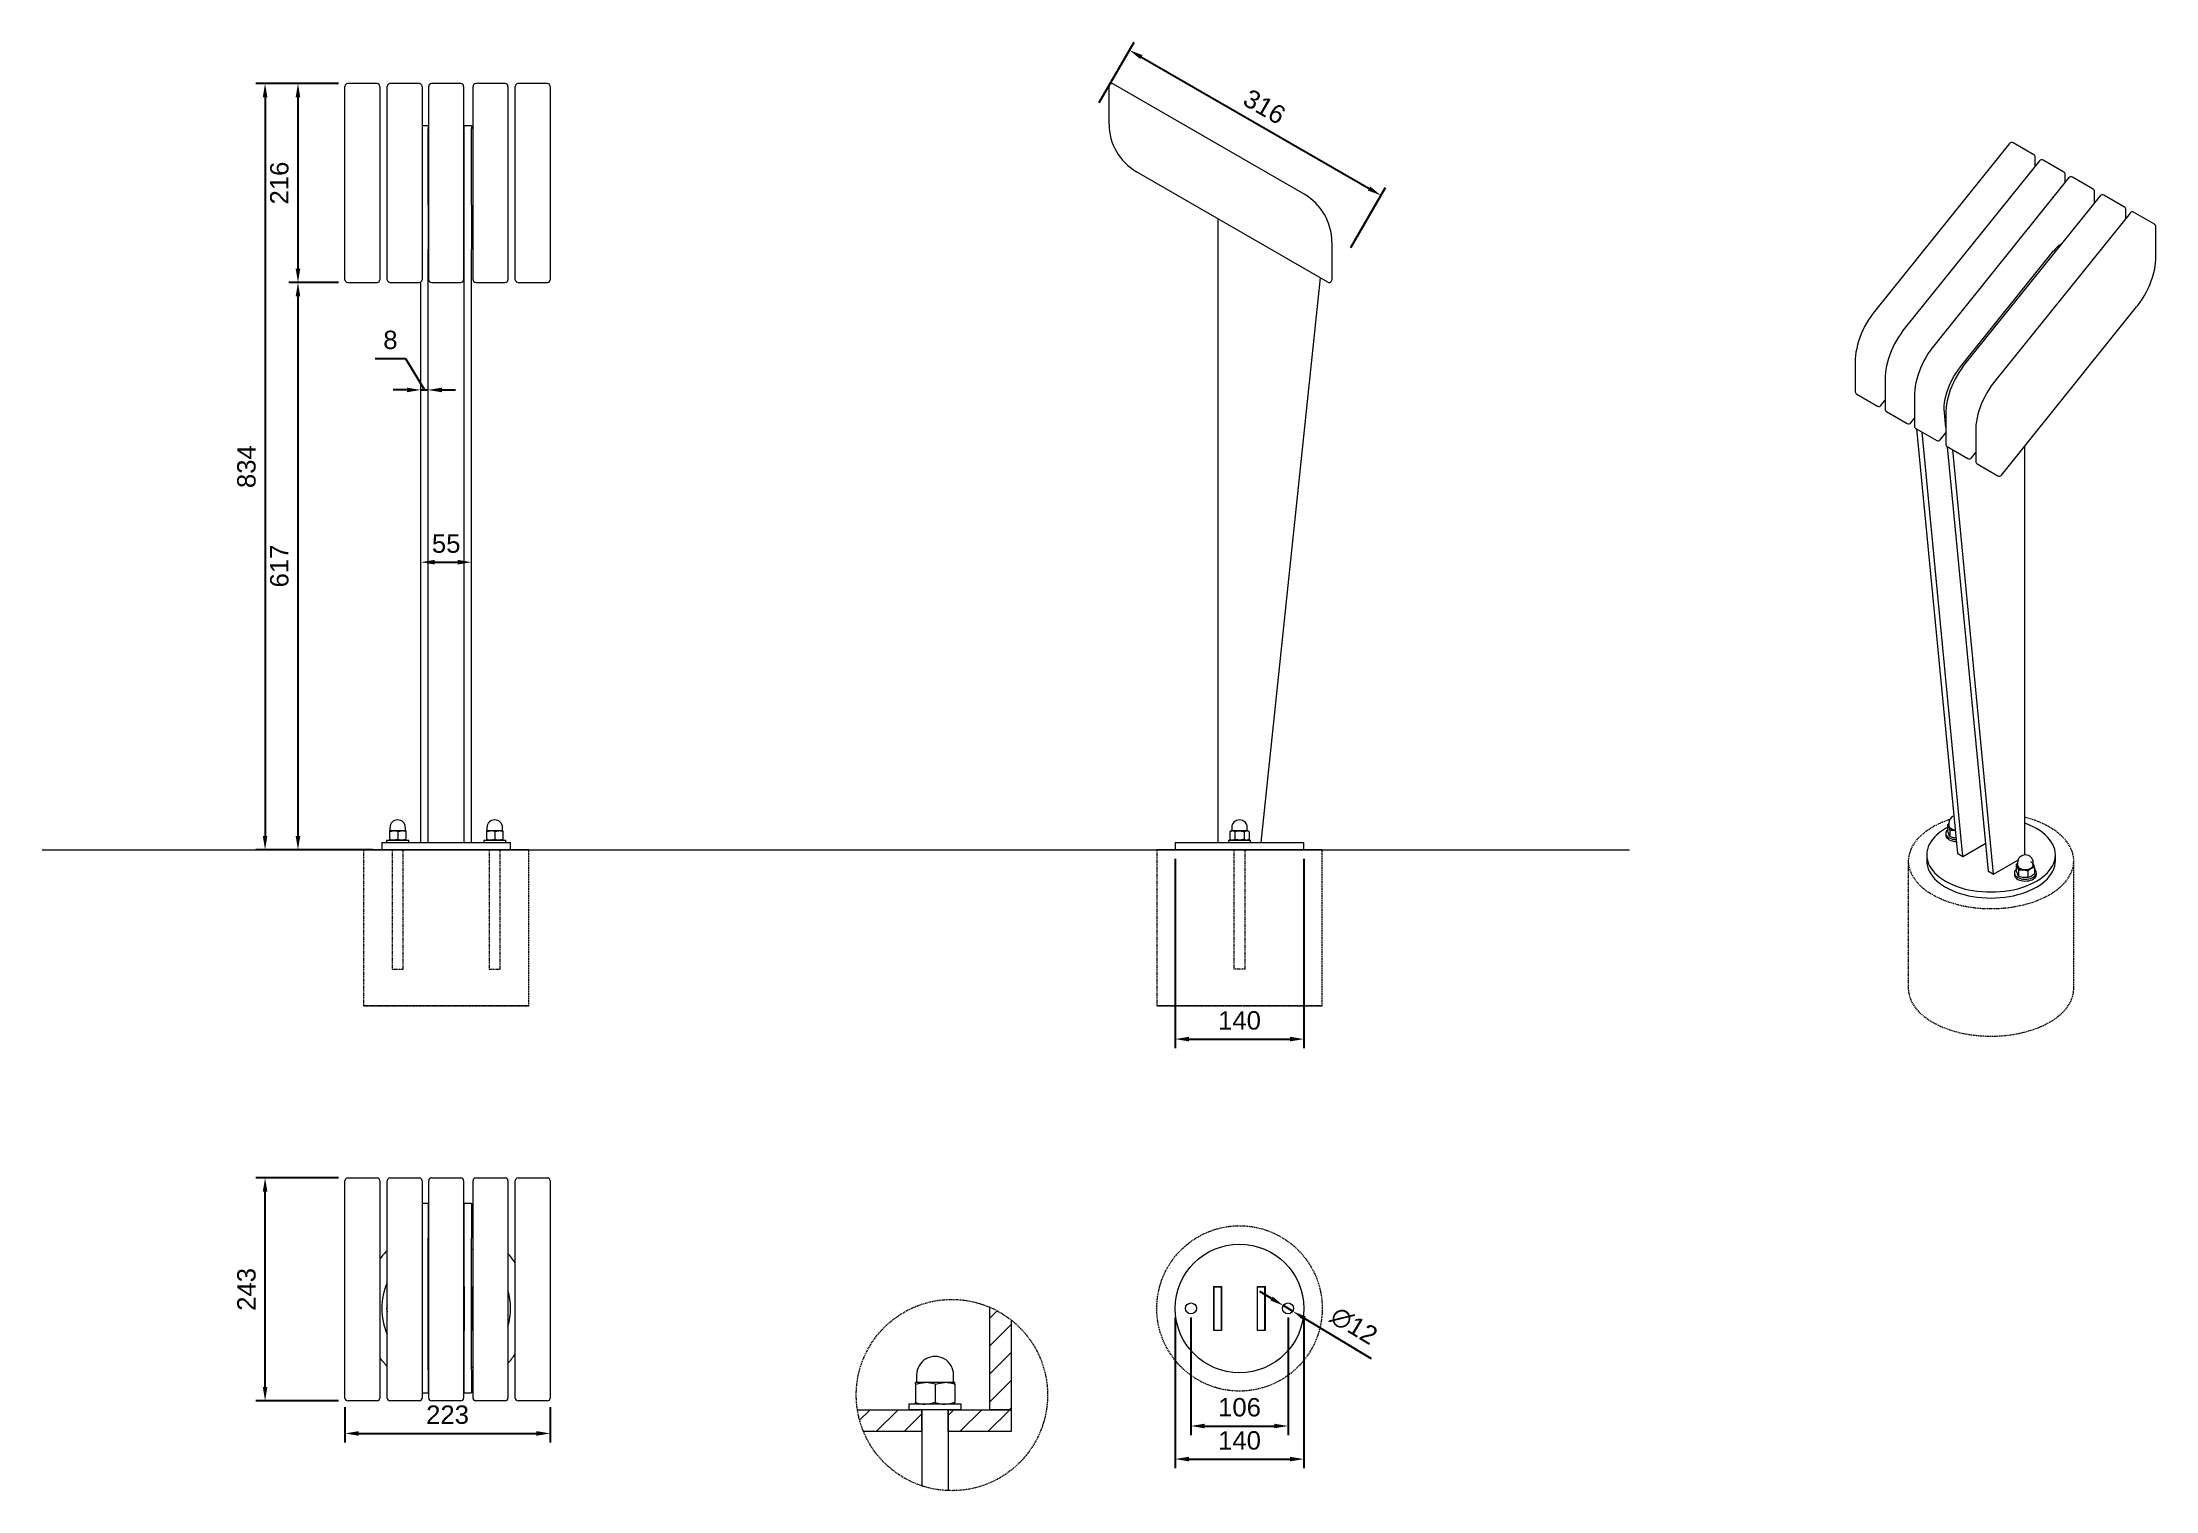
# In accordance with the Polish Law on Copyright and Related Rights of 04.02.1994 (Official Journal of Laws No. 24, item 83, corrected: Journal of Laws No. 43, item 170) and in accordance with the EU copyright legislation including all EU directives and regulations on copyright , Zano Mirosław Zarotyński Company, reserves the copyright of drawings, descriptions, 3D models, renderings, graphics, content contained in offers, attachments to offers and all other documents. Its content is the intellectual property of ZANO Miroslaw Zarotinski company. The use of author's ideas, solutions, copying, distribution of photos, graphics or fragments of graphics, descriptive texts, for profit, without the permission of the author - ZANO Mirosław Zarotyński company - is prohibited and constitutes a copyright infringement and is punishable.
# Model space of a CAD drawing. Header units: millimetres. Extents: x -183 to 2117, y 179 to 1755.
import ezdxf

# ---------------------------------------------------------------- set-up
doc = ezdxf.new("R2010")
doc.units = ezdxf.units.MM
doc.linetypes.add('HIDDEN', pattern=[1.905, 1.27, -0.635])
for name, color, linetype, lineweight in [('ZANO_R', 7, 'Continuous', 0), ('ZANO_R_przerywana', 7, 'HIDDEN', 0), ('ZANO_W', 1, 'Continuous', 0)]:
    doc.layers.add(name, color=color, linetype=linetype, lineweight=lineweight)
doc.styles.add('Arial', font='arial.ttf')
doc.styles.get("Standard").update_dxf_attribs({"font": 'ARIALUNI.TTF'})
doc.dimstyles.new('pl i ang', dxfattribs={"dimtxt": 50, "dimasz": 50, "dimexe": 1.25, "dimexo": 0.625, "dimgap": 10, "dimtad": 1, "dimtoh": 1, "dimtxsty": 'Standard', "dimcen": 2.5, "dimclrd": 1, "dimclre": 1, "dimclrt": 1, "dimadec": 0, "dimazin": 0, "dimtfac": 1, "dimtmove": 0, "dimatfit": 3, "dimfxl": 1, "dimarcsym": 1})

# ---------------------------------------------------------------- blocks, each defined once
blk = doc.blocks.new('*D407')
at = {"layer": 'ZANO_W', "color": 1, "lineweight": -2}
for p, q in [((139, 1710.5), (85.3, 1710.5)), ((95.3, 1695.5), (95.3, 1509)), ((139.4, 1494), (85.3, 1494))]:
    blk.add_line(p, q, dxfattribs=at)
at = {"layer": 'ZANO_W', "color": 1}
for points in [[(97.8, 1695.5), (92.8, 1695.5), (95.3, 1710.5)], [(92.8, 1509), (97.8, 1509), (95.3, 1494)]]:
    blk.add_solid(points, dxfattribs=at)
at = {"layer": 'ZANO_W', "color": 1, "insert": (75.1, 1602.2), "char_height": 20, "attachment_point": 5, "rotation": 90, "style": 'Arial'}
blk.add_mtext('216', dxfattribs=at)
blk = doc.blocks.new('*D408')
at = {"layer": 'ZANO_W', "color": 1, "lineweight": -2}
for p, q in [((139.4, 1494), (85.3, 1494)), ((95.3, 1479), (95.3, 891.5)), ((176.6, 876.5), (85.3, 876.5))]:
    blk.add_line(p, q, dxfattribs=at)
at = {"layer": 'ZANO_W', "color": 1}
for points in [[(97.8, 1479), (92.8, 1479), (95.3, 1494)], [(92.8, 891.5), (97.8, 891.5), (95.3, 876.5)]]:
    blk.add_solid(points, dxfattribs=at)
at = {"layer": 'ZANO_W', "color": 1, "insert": (75.1, 1185.3), "char_height": 20, "attachment_point": 5, "rotation": 90, "style": 'Arial'}
blk.add_mtext('617', dxfattribs=at)
blk = doc.blocks.new('*D409')
at = {"layer": 'ZANO_W', "color": 1, "lineweight": -2}
for p, q in [((139.4, 1710.5), (49.5, 1710.5)), ((59.5, 1695.5), (59.5, 891.5)), ((176.6, 876.5), (49.5, 876.5))]:
    blk.add_line(p, q, dxfattribs=at)
at = {"layer": 'ZANO_W', "color": 1}
for points in [[(62, 1695.5), (57, 1695.5), (59.5, 1710.5)], [(57, 891.5), (62, 891.5), (59.5, 876.5)]]:
    blk.add_solid(points, dxfattribs=at)
at = {"layer": 'ZANO_W', "color": 1, "insert": (39.3, 1293.5), "char_height": 20, "attachment_point": 5, "rotation": 90, "style": 'Arial'}
blk.add_mtext('834', dxfattribs=at)
blk = doc.blocks.new('*D410')
at = {"layer": 'ZANO_W', "color": 1, "lineweight": -2}
for p, q in [((967.4, 1689.9), (1005.2, 1755.5)), ((1013.2, 1739.3), (1261, 1596.3)), ((1241.2, 1531.9), (1279, 1597.4))]:
    blk.add_line(p, q, dxfattribs=at)
at = {"layer": 'ZANO_W', "color": 1}
for points in [[(1014.5, 1741.5), (1012, 1737.2), (1000.2, 1746.8)], [(1259.8, 1594.1), (1262.3, 1598.4), (1274, 1588.8)]]:
    blk.add_solid(points, dxfattribs=at)
at = {"layer": 'ZANO_W', "color": 1, "insert": (1147.2, 1685.3), "char_height": 20, "attachment_point": 5, "rotation": 330, "style": 'Arial'}
blk.add_mtext('316', dxfattribs=at)
blk = doc.blocks.new('*D411')
at = {"layer": 'ZANO_W', "color": 1, "lineweight": -2}
for p, q in [((139.4, 519.2), (49.5, 519.2)), ((59.5, 291.6), (59.5, 504.2)), ((139.4, 276.6), (49.5, 276.6))]:
    blk.add_line(p, q, dxfattribs=at)
at = {"layer": 'ZANO_W', "color": 1}
for points in [[(62, 504.2), (57, 504.2), (59.5, 519.2)], [(57, 291.6), (62, 291.6), (59.5, 276.6)]]:
    blk.add_solid(points, dxfattribs=at)
at = {"layer": 'ZANO_W', "color": 1, "insert": (39.3, 397.9), "char_height": 20, "attachment_point": 5, "rotation": 90, "style": 'Arial'}
blk.add_mtext('243', dxfattribs=at)
blk = doc.blocks.new('*D412')
at = {"layer": 'ZANO_W', "color": 1, "lineweight": -2}
for p, q in [((146.4, 269.6), (146.4, 231.1)), ((369.8, 269.6), (369.8, 231.1)), ((161.4, 241.1), (354.8, 241.1))]:
    blk.add_line(p, q, dxfattribs=at)
at = {"layer": 'ZANO_W', "color": 1}
for points in [[(161.4, 243.6), (161.4, 238.6), (146.4, 241.1)], [(354.8, 238.6), (354.8, 243.6), (369.8, 241.1)]]:
    blk.add_solid(points, dxfattribs=at)
at = {"layer": 'ZANO_W', "color": 1, "insert": (258.1, 261.4), "char_height": 20, "attachment_point": 5, "style": 'Arial'}
blk.add_mtext('223', dxfattribs=at)
blk = doc.blocks.new('*D413')
at = {"layer": 'ZANO_W', "color": 1, "lineweight": -2}
for p, q in [((1154.8, 388), (1142, 395.7)), ((1167.7, 380.3), (1178, 374.1)), ((1263.8, 322.4), (1190.8, 366.3))]:
    blk.add_line(p, q, dxfattribs=at)
at = {"layer": 'ZANO_W', "color": 1}
for points in [[(1153.6, 385.9), (1156.1, 390.1), (1167.7, 380.3)], [(1192.1, 368.5), (1189.5, 364.2), (1178, 374.1)]]:
    blk.add_solid(points, dxfattribs=at)
at = {"layer": 'ZANO_W', "color": 1, "insert": (1244.5, 358.3), "char_height": 20, "attachment_point": 5, "rotation": 328.9352, "style": 'Arial'}
blk.add_mtext('∅12', dxfattribs=at)
blk = doc.blocks.new('*D414')
at = {"layer": 'ZANO_W', "color": 1, "lineweight": -2}
for p, q in [((1067.2, 367.2), (1067.2, 239.2)), ((1172.8, 367.2), (1172.8, 239.2)), ((1082.2, 249.2), (1157.8, 249.2))]:
    blk.add_line(p, q, dxfattribs=at)
at = {"layer": 'ZANO_W', "color": 1}
for points in [[(1082.2, 251.7), (1082.2, 246.7), (1067.2, 249.2)], [(1157.8, 246.7), (1157.8, 251.7), (1172.8, 249.2)]]:
    blk.add_solid(points, dxfattribs=at)
at = {"layer": 'ZANO_W', "color": 1, "insert": (1120, 269.5), "char_height": 20, "attachment_point": 5, "style": 'Arial'}
blk.add_mtext('106', dxfattribs=at)
blk = doc.blocks.new('*D415')
at = {"layer": 'ZANO_W', "color": 1, "lineweight": -2}
for p, q in [((1050, 866.5), (1050, 660.4)), ((1190, 866.5), (1190, 660.4)), ((1065, 670.4), (1175, 670.4))]:
    blk.add_line(p, q, dxfattribs=at)
at = {"layer": 'ZANO_W', "color": 1}
for points in [[(1065, 672.9), (1065, 667.9), (1050, 670.4)], [(1175, 667.9), (1175, 672.9), (1190, 670.4)]]:
    blk.add_solid(points, dxfattribs=at)
at = {"layer": 'ZANO_W', "color": 1, "insert": (1120, 690.6), "char_height": 20, "attachment_point": 5, "style": 'Arial'}
blk.add_mtext('140', dxfattribs=at)
blk = doc.blocks.new('*D416')
at = {"layer": 'ZANO_W', "color": 1, "lineweight": -2}
for p, q in [((1050, 367.2), (1050, 203.2)), ((1190, 367.2), (1190, 203.2)), ((1065, 213.2), (1175, 213.2))]:
    blk.add_line(p, q, dxfattribs=at)
at = {"layer": 'ZANO_W', "color": 1}
for points in [[(1065, 215.7), (1065, 210.7), (1050, 213.2)], [(1175, 210.7), (1175, 215.7), (1190, 213.2)]]:
    blk.add_solid(points, dxfattribs=at)
at = {"layer": 'ZANO_W', "color": 1, "insert": (1120, 233.4), "char_height": 20, "attachment_point": 5, "style": 'Arial'}
blk.add_mtext('140', dxfattribs=at)
blk = doc.blocks.new('*D420')
at = {"layer": 'ZANO_W', "color": 1, "lineweight": -2}
for p, q in [((228.9, 1199.5), (228.9, 1199.5)), ((284.2, 1199.5), (284.2, 1199.5)), ((243.9, 1189.5), (269.2, 1189.5))]:
    blk.add_line(p, q, dxfattribs=at)
at = {"layer": 'ZANO_W', "color": 1}
for points in [[(243.9, 1192), (243.9, 1187), (228.9, 1189.5)], [(269.2, 1187), (269.2, 1192), (284.2, 1189.5)]]:
    blk.add_solid(points, dxfattribs=at)
at = {"layer": 'ZANO_W', "color": 1, "insert": (256.6, 1209.6), "char_height": 20, "attachment_point": 5, "style": 'Arial'}
blk.add_mtext('55', dxfattribs=at)
blk = doc.blocks.new('*D421')
at = {"layer": 'ZANO_W', "color": 1, "lineweight": -2}
for p, q in [((179.4, 1411.2), (212.5, 1411.2)), ((212.5, 1411.2), (232.9, 1377)), ((228.9, 1387), (228.9, 1387)), ((236.9, 1387), (236.9, 1387)), ((213.9, 1377), (198.9, 1377)), ((228.9, 1377), (236.9, 1377)), ((251.9, 1377), (266.9, 1377))]:
    blk.add_line(p, q, dxfattribs=at)
at = {"layer": 'ZANO_W', "color": 1}
for points in [[(213.9, 1374.5), (213.9, 1379.5), (228.9, 1377)], [(251.9, 1379.5), (251.9, 1374.5), (236.9, 1377)]]:
    blk.add_solid(points, dxfattribs=at)
at = {"layer": 'ZANO_W', "color": 1, "insert": (195.9, 1431.4), "char_height": 20, "attachment_point": 5, "style": 'Arial'}
blk.add_mtext('8', dxfattribs=at)

msp = doc.modelspace()

# ---------------------------------------------------------------- linework, layer by layer
at = {"layer": 'ZANO_R'}
for p, q in [((146.4, 1587.4), (146.4, 1707.5)), ((181.4, 1710.5), (149.4, 1710.5)), ((184.4, 1707.5), (184.4, 1587.4)), ((192.4, 1587.4), (192.4, 1707.5)), ((227.4, 1710.5), (195.4, 1710.5)), ((230.4, 1707.5), (230.4, 1587.4)), ((237.6, 1587.4), (237.6, 1707.5)), ((272.6, 1710.5), (240.6, 1710.5)), ((275.6, 1707.5), (275.6, 1587.4)), ((285.8, 1587.4), (285.8, 1707.5)), ((320.8, 1710.5), (288.8, 1710.5)), ((323.8, 1707.5), (323.8, 1587.4)), ((331.8, 1587.4), (331.8, 1707.5)), ((366.8, 1710.5), (334.8, 1710.5)), ((369.8, 1707.5), (369.8, 1587.4)), ((978, 1666.5), (978, 1707.5)), ((982.5, 1710.1), (1190.6, 1590)), ((236.9, 1664.4), (230.4, 1664.4)), ((236.9, 1664.4), (236.9, 1661.1)), ((236.9, 1578.3), (236.9, 1661.1)), ((284.2, 1664.4), (276.2, 1664.4)), ((276.2, 1661.1), (276.2, 1664.4)), ((276.2, 1578.3), (276.2, 1661.1)), ((284.2, 1664.4), (284.2, 1661.1)), ((284.2, 1578.3), (284.2, 1661.1)), ((1958.1, 1645.3), (1811, 1462.3)), ((1984.6, 1633), (1961.9, 1646)), ((1216.1, 1494.4), (1008, 1614.5)), ((1990.6, 1626.5), (1843.5, 1443.5)), ((1986.1, 1620.8), (1986.1, 1630.4)), ((2017.1, 1614.2), (1994.5, 1627.2)), ((2018.6, 1603.2), (2018.6, 1611.6)), ((146.4, 1538), (146.4, 1587.4)), ((184.4, 1587.4), (184.4, 1538)), ((192.4, 1538), (192.4, 1587.4)), ((230.4, 1587.4), (230.4, 1538)), ((237.6, 1538), (237.6, 1587.4)), ((275.6, 1587.4), (275.6, 1538)), ((285.8, 1538), (285.8, 1587.4)), ((323.8, 1587.4), (323.8, 1538)), ((331.8, 1538), (331.8, 1587.4)), ((369.8, 1587.4), (369.8, 1538)), ((2022.6, 1608.1), (1875.5, 1425.1)), ((2056.6, 1588.4), (1909.5, 1405.4)), ((2049.1, 1595.7), (2026.4, 1608.8)), ((2050.6, 1580.8), (2050.6, 1593.1)), ((2083.1, 1576.1), (2060.5, 1589.1)), ((236.9, 1578.3), (236.9, 1529.8)), ((276.2, 1529.8), (276.2, 1578.3)), ((284.2, 1578.3), (284.2, 1529.8)), ((2089.2, 1569.6), (1942.1, 1386.6)), ((2084.6, 1564), (2084.6, 1573.5)), ((2115.7, 1557.3), (2093, 1570.4)), ((1096.3, 1563.5), (1096.3, 884.5)), ((2117.2, 1521.2), (2117.2, 1554.7)), ((146.4, 1497), (146.4, 1538)), ((184.4, 1538), (184.4, 1497)), ((192.4, 1497), (192.4, 1538)), ((230.4, 1538), (230.4, 1497)), ((236.9, 884.5), (236.9, 1529.8)), ((237.6, 1497), (237.6, 1538)), ((275.6, 1538), (275.6, 1497)), ((276.2, 884.5), (276.2, 1529.8)), ((284.2, 884.5), (284.2, 1529.8)), ((285.8, 1497), (285.8, 1538)), ((323.8, 1538), (323.8, 1497)), ((331.8, 1497), (331.8, 1538)), ((369.8, 1538), (369.8, 1497)), ((1220.6, 1538), (1220.6, 1497)), ((1904.6, 1402.1), (2006, 1528.3)), ((1143.7, 884.5), (1208.3, 1498.9)), ((149.4, 1494), (181.4, 1494)), ((195.4, 1494), (227.4, 1494)), ((228.9, 884.5), (228.9, 1494.4)), ((240.6, 1494), (272.6, 1494)), ((288.8, 1494), (320.8, 1494)), ((334.8, 1494), (366.8, 1494)), ((1949.2, 1284.3), (2096.3, 1467.4)), ((1790.2, 1408.4), (1790.2, 1375)), ((1822.7, 1389.7), (1822.7, 1356.2)), ((1791.7, 1372.4), (1814.3, 1359.3)), ((1818.1, 1360), (1822.7, 1365.7)), ((1854.6, 1371.2), (1854.6, 1337.7)), ((1824.2, 1353.6), (1846.8, 1340.5)), ((1850.7, 1341.2), (1854.6, 1346.2)), ((1856.1, 1335.1), (1878.8, 1322.1)), ((1901.6, 872.5), (1857.3, 1334.5)), ((1888.7, 1336.1), (1887.1, 1352.4)), ((1888.7, 1351.6), (1888.7, 1318.1)), ((1907.3, 869.3), (1862.9, 1331.2)), ((1882.6, 1322.8), (1888.7, 1330.4)), ((1890.2, 1315.5), (1912.8, 1302.4)), ((1935.1, 853.2), (1890.7, 1315.2)), ((1940.7, 849.9), (1896.4, 1311.9)), ((1921.2, 1332.8), (1921.2, 1299.3)), ((1974.2, 1315.5), (1974.2, 870.9)), ((1916.7, 1303.1), (1921.2, 1308.8)), ((1922.7, 1296.7), (1945.4, 1283.6)), ((195.3, 900.5), (195.3, 897.3)), ((212.3, 897.3), (212.3, 900.5)), ((300.9, 900.5), (300.9, 897.3)), ((317.9, 897.3), (317.9, 900.5)), ((1111.5, 900.5), (1111.5, 897.3)), ((1128.5, 897.3), (1128.5, 900.5)), ((1890.5, 903.6), (1890.5, 896.7)), ((1892.1, 905.5), (1892.1, 902.9)), ((1893.2, 897.8), (1893.2, 890.9)), ((1899.2, 897.5), (1898.3, 897.7)), ((-183, 876.5), (716.4, 876.5)), ((166.6, 876.5), (346.6, 876.5)), ((346.6, 876.5), (166.6, 876.5)), ((186.6, 884.5), (186.6, 876.5)), ((186.6, 884.5), (326.6, 884.5)), ((191.8, 887), (191.8, 884.5)), ((191.8, 887), (208.4, 887)), ((194.8, 897), (194.8, 896.2)), ((199.3, 897), (194.8, 897)), ((194.8, 896.2), (194.8, 887.8)), ((194.8, 887.8), (194.8, 887)), ((209.8, 876.5), (197.8, 876.5)), ((208.3, 897), (199.3, 897)), ((203.8, 896.2), (203.8, 887.8)), ((212.8, 897), (208.3, 897)), ((208.4, 887), (215.8, 887)), ((212.8, 897), (212.8, 896.2)), ((212.8, 896.2), (212.8, 887.8)), ((212.8, 887.8), (212.8, 887)), ((215.8, 884.5), (215.8, 887)), ((297.4, 887), (297.4, 884.5)), ((297.4, 887), (314, 887)), ((300.4, 897), (300.4, 896.2)), ((304.9, 897), (300.4, 897)), ((300.4, 896.2), (300.4, 887.8)), ((300.4, 887.8), (300.4, 887)), ((315.4, 876.5), (303.5, 876.5)), ((313.9, 897), (304.9, 897)), ((309.4, 896.2), (309.4, 887.8)), ((318.4, 897), (313.9, 897)), ((314, 887), (321.4, 887)), ((318.4, 897), (318.4, 896.2)), ((318.4, 896.2), (318.4, 887.8)), ((318.4, 887.8), (318.4, 887)), ((321.4, 884.5), (321.4, 887)), ((326.6, 876.5), (326.6, 884.5)), ((651.8, 876.5), (1544.5, 876.5)), ((1030, 876.5), (1210.1, 876.5)), ((1120, 876.5), (1030, 876.5)), ((1050, 884.5), (1050, 876.5)), ((1050, 884.5), (1120, 884.5)), ((1108, 887), (1108, 884.5)), ((1108, 887), (1132, 887)), ((1111, 897), (1109.6, 896.2)), ((1109.6, 896.2), (1109.6, 887.8)), ((1109.6, 887.8), (1111, 887)), ((1112.2, 897), (1111, 897)), ((1120, 897), (1112.2, 897)), ((1126, 876.5), (1114, 876.5)), ((1126, 876.5), (1114, 876.5)), ((1114.8, 896.2), (1114.8, 887.8)), ((1127.8, 897), (1120, 897)), ((1120, 884.5), (1190, 884.5)), ((1210.1, 876.5), (1120, 876.5)), ((1125.2, 896.2), (1125.2, 887.8)), ((1129, 897), (1127.8, 897)), ((1130.4, 896.2), (1129, 897)), ((1129, 887), (1130.4, 887.8)), ((1130.4, 896.2), (1130.4, 887.8)), ((1132, 884.5), (1132, 887)), ((1190, 876.5), (1190, 884.5)), ((1888.6, 894.5), (1888.6, 892.5)), ((1900, 889.3), (1898.3, 889.5)), ((1907.2, 869.1), (1932.2, 883.5)), ((1867.9, 870.9), (1867.9, 864.4)), ((1901.6, 872.6), (1901.3, 872.5)), ((1901.3, 872.5), (1907.2, 869.1)), ((1901.6, 872.5), (1907.3, 869.3)), ((1901.6, 872.3), (1901.6, 872.5)), ((1907.3, 869.1), (1907.3, 869.3)), ((1935.1, 853.3), (1934.7, 853.1)), ((1934.7, 853.1), (1940.6, 849.8)), ((1935.1, 853.2), (1940.7, 849.9)), ((1935.1, 852.9), (1935.1, 853.2)), ((1940.6, 849.8), (1967.2, 865.1)), ((1963.3, 851.4), (1963.3, 849.3)), ((1965.2, 860.4), (1965.2, 853.6)), ((1966.8, 862.4), (1966.8, 859.8)), ((1967.9, 854.7), (1967.9, 847.8)), ((1978, 853.1), (1978, 846.2)), ((1983.8, 859.8), (1983.8, 862.4)), ((1983.8, 861.3), (1984, 860.9)), ((1985.3, 857.3), (1985.3, 850.5)), ((1987.3, 849.3), (1987.3, 851.4)), ((2008, 864.4), (2008, 870.9)), ((1940.7, 849.8), (1940.7, 849.9)), ((146.4, 308.1), (146.4, 516.2)), ((149.4, 519.2), (181.4, 519.2)), ((184.4, 516.2), (184.4, 308.1)), ((192.4, 308.1), (192.4, 516.2)), ((195.4, 519.2), (227.4, 519.2)), ((230.4, 516.2), (230.4, 308.1)), ((237.6, 308.1), (237.6, 516.2)), ((240.6, 519.2), (272.6, 519.2)), ((275.6, 516.2), (275.6, 308.1)), ((285.8, 308.1), (285.8, 516.2)), ((288.8, 519.2), (320.8, 519.2)), ((323.8, 516.2), (323.8, 308.1)), ((331.8, 308.1), (331.8, 516.2)), ((334.8, 519.2), (366.8, 519.2)), ((369.8, 516.2), (369.8, 308.1)), ((236.9, 491.3), (230.4, 491.3)), ((236.9, 491.3), (236.9, 488)), ((236.9, 488), (236.9, 453.8)), ((284.2, 491.3), (276.2, 491.3)), ((276.2, 488), (276.2, 491.3)), ((276.2, 453.8), (276.2, 488)), ((284.2, 491.3), (284.2, 488)), ((284.2, 488), (284.2, 453.8)), ((237.6, 465.2), (236.9, 465)), ((276.2, 465), (275.6, 465.2)), ((236.9, 310.4), (236.9, 453.8)), ((237.6, 444.6), (236.9, 444.4)), ((276.2, 444.4), (275.6, 444.6)), ((276.2, 310.4), (276.2, 453.8)), ((284.2, 310.4), (284.2, 453.8)), ((237.1, 401.2), (236.9, 401.2)), ((237.1, 353.1), (237.1, 401.2)), ((276.1, 401.2), (276.1, 353.1)), ((276.2, 401.2), (276.1, 401.2)), ((284.4, 401.2), (284.2, 401.2)), ((284.4, 353.1), (284.4, 401.2)), ((1092.2, 353.1), (1092.2, 401.2)), ((1092.2, 401.2), (1100.5, 401.2)), ((1092.4, 400.8), (1100.4, 400.8)), ((1092.4, 353.5), (1092.4, 400.8)), ((1100.4, 353.5), (1100.4, 400.8)), ((1100.5, 401.2), (1100.5, 353.1)), ((1139.5, 353.1), (1139.5, 401.2)), ((1139.5, 401.2), (1147.8, 401.2)), ((1139.7, 353.5), (1139.7, 400.8)), ((1139.7, 400.8), (1147.7, 400.8)), ((1147.7, 353.5), (1147.7, 400.8)), ((1147.8, 401.2), (1147.8, 353.1)), ((847.9, 378.6), (847.9, 266.9)), ((847.9, 366.4), (856.1, 374.6)), ((236.9, 353.1), (237.1, 353.1)), ((276.1, 353.1), (276.2, 353.1)), ((284.2, 353.1), (284.4, 353.1)), ((847.9, 336), (871.6, 359.7)), ((871.6, 364.5), (871.6, 266.9)), ((1100.5, 353.1), (1092.2, 353.1)), ((1092.4, 353.5), (1100.4, 353.5)), ((1147.8, 353.1), (1139.5, 353.1)), ((1139.7, 353.5), (1147.7, 353.5)), ((847.9, 305.6), (871.6, 329.3)), ((146.4, 279.6), (146.4, 308.1)), ((184.4, 308.1), (184.4, 279.6)), ((192.4, 279.6), (192.4, 308.1)), ((230.4, 308.1), (230.4, 279.6)), ((236.9, 310.4), (236.9, 285.4)), ((236.9, 309.9), (237.6, 309.8)), ((237.6, 279.6), (237.6, 308.1)), ((275.6, 309.8), (276.2, 309.9)), ((275.6, 308.1), (275.6, 279.6)), ((276.2, 285.4), (276.2, 310.4)), ((284.2, 310.4), (284.2, 285.4)), ((285.8, 279.6), (285.8, 308.1)), ((323.8, 308.1), (323.8, 279.6)), ((331.8, 279.6), (331.8, 308.1)), ((369.8, 308.1), (369.8, 279.6)), ((768.5, 304.8), (768.5, 297.1)), ((808.8, 297.1), (808.8, 304.8)), ((181.4, 276.6), (149.4, 276.6)), ((227.4, 276.6), (195.4, 276.6)), ((230.4, 285.4), (236.9, 285.4)), ((236.9, 289.3), (237.6, 289.2)), ((272.6, 276.6), (240.6, 276.6)), ((275.6, 289.2), (276.2, 289.3)), ((276.2, 285.4), (284.2, 285.4)), ((320.8, 276.6), (288.8, 276.6)), ((366.8, 276.6), (334.8, 276.6)), ((767.3, 294.6), (767.3, 296.5)), ((778, 296.5), (767.3, 296.5)), ((767.3, 294.6), (772.6, 296)), ((767.3, 294.6), (767.3, 274.7)), ((772.6, 296), (778, 296.5)), ((799.3, 296.5), (778, 296.5)), ((788.7, 294.6), (793.9, 296)), ((788.7, 294.6), (788.7, 274.7)), ((793.9, 296), (799.3, 296.5)), ((810, 296.5), (799.3, 296.5)), ((810, 294.6), (810, 296.5)), ((810, 294.6), (810, 274.7)), ((847.9, 275.2), (871.6, 298.9)), ((704.1, 266.9), (774.4, 266.9)), ((706.5, 255.4), (718, 266.9)), ((724.7, 243.2), (748.4, 266.9)), ((755.1, 243.2), (774.4, 262.6)), ((760.2, 272.8), (760.2, 266.9)), ((817.1, 272.8), (760.2, 272.8)), ((817.1, 266.9), (760.2, 266.9)), ((767.3, 272.8), (767.3, 274.7)), ((774.4, 243.2), (774.4, 266.9)), ((774.4, 266.9), (774.4, 183.9)), ((783.4, 273.3), (778, 272.8)), ((788.7, 274.7), (783.4, 273.3)), ((804.7, 273.3), (799.3, 272.8)), ((802.9, 243.2), (802.9, 266.9)), ((802.9, 266.9), (871.6, 266.9)), ((802.9, 266.9), (802.9, 178.8)), ((802.9, 260.6), (809.1, 266.9)), ((810, 274.7), (804.7, 273.3)), ((810, 272.8), (810, 274.7)), ((815.8, 243.2), (839.5, 266.9)), ((817.1, 266.9), (817.1, 272.8)), ((846.2, 243.2), (869.9, 266.9)), ((871.6, 266.9), (847.9, 266.9)), ((869.9, 266.9), (871.6, 268.5)), ((774.4, 243.2), (710.2, 243.2)), ((871.6, 243.2), (802.9, 243.2))]:
    msp.add_line(p, q, dxfattribs=at)
at = {"layer": 'ZANO_R', "flags": 128}
for points in [[(2096.3, 1467.4), (2097.7, 1469.1), (2100.3, 1472.6), (2102.7, 1476.2), (2104.9, 1479.9), (2107, 1483.8), (2109, 1487.6), (2110.7, 1491.6), (2112.2, 1495.6), (2113.6, 1499.5), (2114.7, 1503.5), (2115.7, 1507.5), (2116.4, 1511.4), (2116.9, 1515.2), (2117.1, 1519), (2117.2, 1521.2)], [(1811, 1462.3), (1809.6, 1460.5), (1807, 1457), (1804.6, 1453.4), (1802.4, 1449.7), (1800.3, 1445.9), (1798.4, 1442), (1796.6, 1438.1), (1795.1, 1434.1), (1793.7, 1430.1), (1792.6, 1426.1), (1791.7, 1422.2), (1790.9, 1418.3), (1790.5, 1414.4), (1790.2, 1410.7), (1790.2, 1408.4)], [(1843.5, 1443.5), (1842.1, 1441.7), (1839.6, 1438.2), (1837.2, 1434.6), (1834.9, 1430.9), (1832.8, 1427.1), (1830.9, 1423.2), (1829.2, 1419.3), (1827.6, 1415.3), (1826.3, 1411.3), (1825.1, 1407.3), (1824.2, 1403.4), (1823.5, 1399.5), (1823, 1395.6), (1822.7, 1391.9), (1822.7, 1389.7)], [(1875.5, 1425.1), (1874.1, 1423.3), (1871.5, 1419.8), (1869.1, 1416.2), (1866.9, 1412.5), (1864.8, 1408.7), (1862.8, 1404.8), (1861.1, 1400.8), (1859.6, 1396.9), (1858.2, 1392.9), (1857.1, 1388.9), (1856.1, 1384.9), (1855.4, 1381), (1854.9, 1377.2), (1854.7, 1373.4), (1854.6, 1371.2)], [(1909.5, 1405.4), (1908.1, 1403.6), (1905.6, 1400.1), (1903.2, 1396.5), (1900.9, 1392.8), (1898.8, 1389), (1896.9, 1385.1), (1895.2, 1381.2), (1893.6, 1377.2), (1892.3, 1373.2), (1891.1, 1369.2), (1890.2, 1365.3), (1889.5, 1361.4), (1889, 1357.5), (1888.7, 1353.8), (1888.7, 1351.6)], [(1887.1, 1352.4), (1886.9, 1355.9), (1887, 1359.6), (1887.4, 1363.4), (1888, 1367.3), (1888.9, 1371.3), (1890.1, 1375.3), (1891.5, 1379.3), (1893.2, 1383.4), (1895.1, 1387.3), (1897.2, 1391.2), (1899.5, 1395), (1902, 1398.7), (1904.6, 1402.1)], [(1942.1, 1386.6), (1940.7, 1384.8), (1938.1, 1381.4), (1935.7, 1377.8), (1933.5, 1374), (1931.4, 1370.2), (1929.4, 1366.3), (1927.7, 1362.4), (1926.2, 1358.4), (1924.8, 1354.4), (1923.7, 1350.5), (1922.7, 1346.5), (1922, 1342.6), (1921.5, 1338.8), (1921.3, 1335), (1921.2, 1332.8)], [(1890.5, 900.7), (1888.4, 899.5), (1885, 897.4), (1881.9, 895.1), (1879, 892.8), (1876.5, 890.3), (1874.2, 887.7), (1872.3, 885), (1870.7, 882.3), (1869.5, 879.5), (1868.6, 876.7), (1868.1, 873.8), (1867.9, 870.9), (1868.1, 868), (1868.6, 865.2), (1869.5, 862.3), (1870.7, 859.5), (1872.3, 856.8), (1874.2, 854.1), (1876.5, 851.5), (1879, 849), (1881.9, 846.7), (1885, 844.4), (1888.4, 842.3), (1892.1, 840.4), (1896, 838.5), (1900.1, 836.9), (1904.4, 835.4), (1908.8, 834.1), (1913.5, 833), (1918.2, 832.1), (1923, 831.4), (1928, 830.9), (1932.9, 830.6), (1937.9, 830.5), (1942.9, 830.6), (1947.9, 830.9), (1952.8, 831.4), (1957.7, 832.1), (1962.4, 833), (1967, 834.1), (1971.5, 835.4), (1975.8, 836.9), (1979.9, 838.5), (1983.8, 840.4), (1987.4, 842.3), (1990.9, 844.4), (1994, 846.7), (1996.8, 849), (1999.4, 851.5), (2001.6, 854.1), (2003.5, 856.8), (2005.1, 859.5), (2006.4, 862.3), (2007.2, 865.2), (2007.8, 868), (2008, 870.9), (2007.8, 873.8), (2007.2, 876.7), (2006.4, 879.5), (2005.1, 882.3), (2003.5, 885), (2001.6, 887.7), (1999.4, 890.3), (1996.8, 892.8), (1994, 895.1), (1990.9, 897.4), (1987.4, 899.5), (1983.8, 901.5), (1979.9, 903.3), (1975.8, 904.9), (1974.2, 905.5)], [(1890.5, 898.3), (1890.5, 898.2), (1889.5, 897.2), (1888.9, 896), (1888.6, 894.8), (1888.7, 893.6), (1889.1, 892.4), (1889.9, 891.3), (1891.1, 890.3), (1892.5, 889.4), (1894.1, 888.7), (1896, 888.1)], [(1892.1, 904.8), (1891.4, 904.3), (1890.5, 903.6)], [(1890.5, 903.6), (1891.2, 902.6), (1891.9, 901.3)], [(1899.2, 897.7), (1897.8, 897.9), (1896.1, 898.3), (1894.7, 898.9), (1893.5, 899.7), (1892.6, 900.6), (1892.1, 901.5), (1891.8, 902.5), (1892, 903.6), (1892.1, 903.9)], [(1892.1, 902.9), (1892.1, 902.6), (1892.4, 901.6), (1893, 900.7), (1894, 899.8), (1895.2, 899.1), (1896.7, 898.5), (1898.4, 898.1), (1899.2, 898)], [(1893.2, 897.8), (1895.7, 897.9), (1898.3, 897.7)], [(1898.3, 897.7), (1898.6, 897.6), (1899.2, 897.4)], [(194.8, 896.2), (197, 896.8), (199.3, 897)], [(203.8, 887.8), (201.6, 887.2), (199.3, 887)], [(203.8, 896.2), (206, 896.8), (208.3, 897)], [(212.8, 887.8), (210.6, 887.2), (208.3, 887)], [(300.4, 896.2), (302.6, 896.8), (304.9, 897)], [(309.4, 887.8), (307.2, 887.2), (304.9, 887)], [(309.4, 896.2), (311.6, 896.8), (313.9, 897)], [(318.4, 887.8), (316.2, 887.2), (313.9, 887)], [(1109.6, 896.2), (1110.9, 896.8), (1112.2, 897)], [(1114.8, 887.8), (1113.5, 887.2), (1112.2, 887)], [(1114.8, 896.2), (1118.7, 897), (1120, 897)], [(1120, 887), (1118.7, 887.1), (1114.8, 887.8)], [(1120, 897), (1124, 896.5), (1125.2, 896.2)], [(1125.2, 887.8), (1124, 887.5), (1120, 887)], [(1125.2, 896.2), (1126.5, 896.8), (1127.8, 897)], [(1130.4, 887.8), (1129.1, 887.2), (1127.8, 887)], [(1888.6, 892.5), (1888.7, 891.6), (1889.1, 890.4), (1889.9, 889.3), (1891.1, 888.3), (1892.5, 887.4), (1894.1, 886.6), (1896, 886.1)], [(1893.2, 890.9), (1892.6, 891.9), (1891.9, 893.2)], [(1867.9, 864.4), (1868.1, 861.5), (1868.6, 858.6), (1869.5, 855.8), (1870.7, 853), (1872.3, 850.2), (1874.2, 847.6), (1876.5, 845), (1879, 842.5), (1881.9, 840.1), (1885, 837.9), (1888.4, 835.8), (1892.1, 833.8), (1896, 832), (1900.1, 830.4), (1904.4, 828.9), (1908.8, 827.6), (1913.5, 826.5), (1918.2, 825.6), (1923, 824.9), (1928, 824.4), (1932.9, 824), (1937.9, 823.9), (1942.9, 824), (1947.9, 824.4), (1952.8, 824.9), (1957.7, 825.6), (1962.4, 826.5), (1967, 827.6), (1971.5, 828.9), (1975.8, 830.4), (1979.9, 832), (1983.8, 833.8), (1987.4, 835.8), (1990.9, 837.9), (1994, 840.1), (1996.8, 842.5), (1999.4, 845), (2001.6, 847.6), (2003.5, 850.2), (2005.1, 853), (2006.4, 855.8), (2007.2, 858.6), (2007.8, 861.5), (2008, 864.4)], [(1965.2, 855.2), (1965.2, 855.1), (1964.2, 854), (1963.6, 852.9), (1963.3, 851.7), (1963.4, 850.5), (1963.8, 849.3), (1964.6, 848.2), (1965.8, 847.2), (1967.2, 846.3), (1968.8, 845.5), (1970.7, 845)], [(1966.8, 861.7), (1966.1, 861.2), (1965.2, 860.4)], [(1965.2, 860.4), (1965.9, 859.5), (1966.6, 858.2)], [(1983.8, 860.8), (1984, 860.2), (1984, 859.2), (1983.7, 858.2), (1983, 857.2), (1982.1, 856.4), (1980.8, 855.6), (1979.3, 855.1), (1977.7, 854.7), (1975.9, 854.5), (1974.2, 854.5), (1972.5, 854.8), (1970.8, 855.2), (1969.4, 855.8), (1968.2, 856.6), (1967.3, 857.4), (1966.8, 858.4), (1966.5, 859.4), (1966.7, 860.4), (1966.8, 860.8)], [(1966.8, 859.8), (1966.8, 859.5), (1967.1, 858.5), (1967.7, 857.5), (1968.7, 856.7), (1969.9, 855.9), (1971.4, 855.4), (1973.1, 855), (1974.8, 854.9), (1976.6, 854.9), (1978.3, 855.2), (1979.9, 855.6), (1981.3, 856.3), (1982.4, 857.1), (1983.2, 858), (1983.7, 859), (1983.8, 860), (1983.5, 861), (1982.9, 862), (1981.9, 862.8), (1981.4, 863.2)], [(1967.9, 854.7), (1970.4, 854.7), (1973, 854.5)], [(1970.7, 845), (1972.7, 844.6), (1974.7, 844.5), (1976.8, 844.5), (1978.9, 844.8), (1980.8, 845.2), (1982.6, 845.9), (1984.1, 846.7), (1985.4, 847.7), (1986.4, 848.7), (1987, 849.9), (1987.3, 851.1), (1987.2, 852.3), (1986.7, 853.5), (1985.9, 854.6), (1985.3, 855.2)], [(1981.6, 855.9), (1978.8, 853.9), (1978, 853.1)], [(1985.3, 857.3), (1982.6, 856.4), (1981.6, 855.9)], [(1984, 860.9), (1983.9, 861.1), (1983.8, 861.3)], [(1985.3, 857.3), (1984.7, 859.2), (1984, 860.9)], [(1963.3, 849.3), (1963.4, 848.4), (1963.8, 847.3), (1964.6, 846.1), (1965.8, 845.1), (1967.2, 844.2), (1968.8, 843.5), (1970.7, 842.9)], [(1967.9, 847.8), (1967.3, 848.7), (1966.6, 850)], [(1970.7, 842.9), (1972.7, 842.6), (1974.7, 842.4), (1976.8, 842.5), (1978.9, 842.7), (1980.8, 843.2), (1982.6, 843.8), (1984.1, 844.7), (1985.4, 845.6), (1986.4, 846.7), (1987, 847.8), (1987.3, 849), (1987.3, 849.3)], [(1978, 846.2), (1975.5, 846.1), (1973, 846.4)], [(1978, 846.2), (1978.8, 846.5), (1981.6, 847.7)], [(1981.6, 847.7), (1982.6, 848.3), (1985.3, 850.5)], [(285.8, 462.3), (284.4, 462.8), (284.2, 462.8)], [(285.8, 440.8), (285.7, 440.9), (284.2, 441.5)], [(284.2, 312.8), (285.7, 313.5), (285.8, 313.5)], [(284.2, 291.5), (284.4, 291.5), (285.8, 292)]]:
    msp.add_lwpolyline(points, dxfattribs=at)
at = {"layer": 'ZANO_R'}
msp.add_lwpolyline([(871.6, 266.9), (871.6, 243.2)], dxfattribs=at)
for centre, radius in [((1120, 377.2), 70), ((1067.2, 377.2), 6), ((1172.8, 377.2), 6)]:
    msp.add_circle(centre, radius, dxfattribs=at)
for centre, radius, start, end in [((149.4, 1707.5), 3, 90, 180), ((181.4, 1707.5), 3, 0, 90), ((195.4, 1707.5), 3, 90, 180), ((227.4, 1707.5), 3, 0, 90), ((240.6, 1707.5), 3, 90, 180), ((272.6, 1707.5), 3, 0, 90), ((288.8, 1707.5), 3, 90, 180), ((320.8, 1707.5), 3, 0, 90), ((334.8, 1707.5), 3, 90, 180), ((366.8, 1707.5), 3, 0, 90), ((981, 1707.5), 3, 60, 180), ((1038, 1666.5), 60, 180, 240), ((1960.4, 1643.4), 3, 60.0027, 141.2054), ((1983.1, 1630.4), 3, 0, 60.0027), ((1993, 1624.6), 3, 60.0027, 141.2054), ((2015.6, 1611.6), 3, 0, 60.0027), ((1160.5, 1538), 60, 0, 60), ((2024.9, 1606.2), 3, 60.0027, 141.2054), ((2047.6, 1593.1), 3, 0, 60.0027), ((2059, 1586.5), 3, 60.0027, 141.2054), ((2081.6, 1573.5), 3, 0, 60.0027), ((2091.5, 1567.8), 3, 60.0027, 141.2054), ((2114.2, 1554.7), 3, 0, 60.0027), ((2031.5, 1508.5), 32.2, 122.0922, 142.1835), ((149.4, 1497), 3, 180, 270), ((181.4, 1497), 3, 270, 0), ((195.4, 1497), 3, 180, 270), ((227.4, 1497), 3, 270, 0), ((240.6, 1497), 3, 180, 270), ((272.6, 1497), 3, 270, 0), ((288.8, 1497), 3, 180, 270), ((320.8, 1497), 3, 270, 0), ((334.8, 1497), 3, 180, 270), ((366.8, 1497), 3, 270, 0), ((1217.6, 1497), 3, 240, 0), ((1793.2, 1375), 3, 180, 240.0027), ((1815.8, 1361.9), 3, 240.0027, 321.2054), ((1825.7, 1356.2), 3, 180, 240.0027), ((1848.3, 1343.1), 3, 240.0027, 321.2054), ((1857.6, 1337.7), 3, 180, 240.0027), ((1880.3, 1324.7), 3, 240.0027, 321.2054), ((1891.7, 1318.1), 3, 180, 240.0027), ((1914.3, 1305), 3, 240.0027, 321.2054), ((1924.2, 1299.3), 3, 180, 240.0027), ((1946.9, 1286.2), 3, 240.0027, 321.2054), ((195, 897.3), 0.25, 270, 0), ((203.8, 900.5), 8.5, 90, 180), ((203.8, 900.5), 8.5, 0, 90), ((212.5, 897.3), 0.25, 180, 270), ((300.7, 897.3), 0.25, 270, 0), ((309.4, 900.5), 8.5, 90, 180), ((309.4, 900.5), 8.5, 0, 90), ((318.2, 897.3), 0.25, 180, 270), ((1111.3, 897.3), 0.25, 270, 0), ((1120, 900.5), 8.5, 90, 180), ((1120, 900.5), 8.5, 0, 90), ((1128.8, 897.3), 0.25, 180, 270), ((1894.8, 902.7), 3.19, 147.7398, 205.0118), ((1898.7, 905.9), 8.22, 213.439, 266.5664), ((1864.4, 888.9), 30.1, 17.1125, 24.3437), ((1900.6, 905.5), 8.5, 109.8922, 180), ((199.4, 900.7), 13.6, 250.2269, 269.5167), ((199.2, 883.4), 13.6, 70.2279, 89.5164), ((208.4, 900.7), 13.6, 250.2269, 269.5167), ((208.2, 883.4), 13.6, 70.228, 89.5164), ((305, 900.7), 13.6, 250.2269, 269.5167), ((304.8, 883.4), 13.6, 70.2279, 89.5164), ((314, 900.7), 13.6, 250.2269, 269.5166), ((313.8, 883.4), 13.6, 70.2279, 89.5164), ((1112.3, 892), 4.95, 236.8582, 268.7572), ((1112.1, 892.1), 4.95, 56.8598, 88.7567), ((1127.9, 892), 4.95, 236.8581, 268.7573), ((1127.7, 892.1), 4.95, 56.8596, 88.7568), ((1919.3, 905.6), 30.1, 197.1128, 204.343), ((1901.8, 911.4), 22.2, 247.3037, 260.8323), ((1900.5, 907.5), 19.9, 256.7704, 268.963), ((1900.5, 905.5), 20, 256.7769, 269.514), ((1994, 862.5), 30.1, 197.1127, 204.3431), ((1969.5, 859.6), 3.19, 147.74, 205.0116), ((1973.4, 862.7), 8.22, 213.439, 266.5664), ((1939.1, 845.8), 30.1, 17.1125, 24.3437), ((1975.3, 862.4), 8.5, 0, 180), ((1975.3, 868.2), 13.8, 260.2289, 297.3571), ((1969.4, 832.7), 22.2, 67.3041, 80.8325), ((1980.2, 859.6), 3.96, 290.742, 19.4611), ((1976.5, 868.2), 22.2, 247.3037, 260.8323), ((149.4, 516.2), 3, 90, 180), ((181.4, 516.2), 3, 0, 90), ((195.4, 516.2), 3, 90, 180), ((227.4, 516.2), 3, 0, 90), ((240.6, 516.2), 3, 90, 180), ((272.6, 516.2), 3, 0, 90), ((288.8, 516.2), 3, 90, 180), ((320.8, 516.2), 3, 0, 90), ((334.8, 516.2), 3, 90, 180), ((366.8, 516.2), 3, 0, 90), ((256.6, 377.2), 90, 135.4614, 143.2896), ((256.6, 377.2), 90, 33.3842, 41.7454), ((256.6, 377.2), 70, 156.4094, 180), ((256.6, 377.2), 70, 343.5943, 16.4057), ((256.6, 377.2), 70, 180, 203.5906), ((203.8, 377.2), 12, 161.0555, 198.9445), ((256.6, 377.2), 90, 216.7104, 224.5386), ((256.6, 377.2), 90, 318.2546, 326.6158), ((788.7, 304.8), 20.1, 359.9997, 180.0003), ((149.4, 279.6), 3, 180, 270), ((181.4, 279.6), 3, 270, 0), ((195.4, 279.6), 3, 180, 270), ((227.4, 279.6), 3, 270, 0), ((240.6, 279.6), 3, 180, 270), ((272.6, 279.6), 3, 270, 0), ((288.8, 279.6), 3, 180, 270), ((320.8, 279.6), 3, 270, 0), ((334.8, 279.6), 3, 180, 270), ((366.8, 279.6), 3, 270, 0), ((767.9, 297.1), 0.592, 270.0029, 359.9902), ((777.7, 264.2), 32.3, 70.227, 89.5168), ((799, 264.2), 32.3, 70.227, 89.5168), ((809.4, 297.1), 0.592, 180.0098, 269.9971), ((778.3, 305.1), 32.3, 250.2279, 269.5163), ((799.6, 305.1), 32.3, 250.2279, 269.5163)]:
    msp.add_arc(centre, radius, start, end, dxfattribs=at)
at = {"layer": 'ZANO_R_przerywana'}
for p, q in [((166.6, 876.5), (166.6, 706.4)), ((197.8, 876.5), (197.8, 746.5)), ((209.8, 746.5), (209.8, 876.5)), ((303.4, 876.5), (303.4, 746.5)), ((315.4, 746.5), (315.4, 876.5)), ((346.6, 706.4), (346.6, 876.5)), ((1030, 876.5), (1030, 706.4)), ((1114, 876.5), (1114, 746.5)), ((1126, 746.5), (1126, 876.5)), ((1210.1, 706.4), (1210.1, 876.5)), ((1847.9, 864.4), (1847.9, 725.5)), ((2028, 725.5), (2028, 864.4)), ((197.8, 746.5), (209.8, 746.5)), ((303.4, 746.5), (315.4, 746.5)), ((1126, 746.5), (1114, 746.5)), ((1126, 746.5), (1114, 746.5)), ((166.6, 706.4), (346.6, 706.4)), ((346.6, 706.4), (166.6, 706.4)), ((1030, 706.4), (1210.1, 706.4)), ((1120, 706.4), (1030, 706.4)), ((1210.1, 706.4), (1120, 706.4))]:
    msp.add_line(p, q, dxfattribs=at)
at = {"layer": 'ZANO_R_przerywana', "flags": 128}
for points in [[(1893, 909.4), (1892.1, 909.1), (1887.3, 907.4), (1882.8, 905.4), (1878.4, 903.4), (1874.3, 901.1), (1870.4, 898.7), (1866.8, 896.2), (1863.5, 893.6), (1860.4, 890.8), (1857.7, 888), (1855.3, 885), (1853.2, 882), (1851.5, 878.9), (1850.1, 875.7), (1849, 872.5), (1848.3, 869.3), (1847.9, 866), (1847.9, 862.7), (1848.3, 859.5), (1849, 856.2), (1850.1, 853), (1851.5, 849.9), (1853.2, 846.8), (1855.3, 843.7), (1857.7, 840.8), (1860.4, 837.9), (1863.5, 835.2), (1866.8, 832.5), (1870.4, 830), (1874.3, 827.6), (1878.4, 825.4), (1882.8, 823.3), (1887.3, 821.4), (1892.1, 819.6), (1897.1, 818.1), (1902.2, 816.7), (1907.4, 815.5), (1912.8, 814.5), (1918.3, 813.6), (1923.8, 813), (1929.5, 812.6), (1935.1, 812.4), (1940.8, 812.4), (1946.4, 812.6), (1952, 813), (1957.6, 813.6), (1963.1, 814.5), (1968.4, 815.5), (1973.7, 816.7), (1978.8, 818.1), (1983.8, 819.6), (1988.5, 821.4), (1993.1, 823.3), (1997.5, 825.4), (2001.6, 827.6), (2001.6, 827.6)], [(2001.6, 827.6), (2005.5, 830), (2009.1, 832.5), (2012.4, 835.2), (2015.4, 837.9), (2018.2, 840.8), (2020.6, 843.7), (2022.6, 846.8), (2024.4, 849.9), (2025.8, 853), (2026.9, 856.2), (2027.6, 859.5), (2027.9, 862.7), (2027.9, 866), (2027.6, 869.3), (2026.9, 872.5), (2025.8, 875.7), (2024.4, 878.9), (2022.6, 882), (2020.6, 885), (2018.2, 888), (2015.4, 890.8), (2012.4, 893.6), (2009.1, 896.2), (2005.5, 898.7), (2001.6, 901.1), (1997.5, 903.4), (1993.1, 905.4), (1988.5, 907.4), (1983.8, 909.1), (1978.8, 910.7), (1974.2, 911.9)], [(1847.9, 725.5), (1847.9, 723.9), (1848.3, 720.6), (1849, 717.4), (1850.1, 714.2), (1851.5, 711), (1853.2, 707.9), (1855.3, 704.9), (1857.7, 701.9), (1860.4, 699), (1863.5, 696.3), (1866.8, 693.7), (1870.4, 691.1), (1874.3, 688.8), (1878.4, 686.5), (1882.8, 684.4), (1887.3, 682.5), (1892.1, 680.8), (1897.1, 679.2), (1902.2, 677.8), (1907.4, 676.6), (1912.8, 675.6), (1918.3, 674.8), (1923.8, 674.2), (1929.5, 673.8), (1935.1, 673.6), (1940.8, 673.6), (1946.4, 673.8), (1952, 674.2), (1957.6, 674.8), (1963.1, 675.6), (1968.4, 676.6), (1973.7, 677.8), (1978.8, 679.2), (1983.8, 680.8), (1988.5, 682.5), (1993.1, 684.4), (1997.5, 686.5), (2001.6, 688.8)], [(2001.6, 688.8), (2005.5, 691.1), (2009.1, 693.7), (2012.4, 696.3), (2015.4, 699), (2018.2, 701.9), (2020.6, 704.9), (2022.6, 707.9), (2024.4, 711), (2025.8, 714.2), (2026.9, 717.4), (2027.6, 720.6), (2027.9, 723.9), (2028, 725.5)]]:
    msp.add_lwpolyline(points, dxfattribs=at)
at = {"layer": 'ZANO_R_przerywana'}
msp.add_circle((1120, 377.2), 90, dxfattribs=at)
at = {"layer": 'ZANO_R_przerywana', "color": 1}
msp.add_circle((807, 282.9), 104.1, dxfattribs=at)

# ---------------------------------------------------------------- dimensions: what is measured, and where the dimension line sits
at = {"layer": 'ZANO_W'}
dim = msp.add_aligned_dim(p1=(962.4, 1681.3), p2=(1236.2, 1523.2), distance=75.7, dimstyle='pl i ang', override={"dimtxt": 20, "dimasz": 15, "dimexe": 10, "dimexo": 10, "dimtoh": 0, "dimdec": 0, "dimtxsty": 'Arial', "dimtdec": 0, "dimtmove": 1}, dxfattribs=at)
dim.commit()
dim.dimension.update_dxf_attribs({"geometry": '*D410', "text_midpoint": (1147.2, 1685.3)})
for base, p1, p2, picture, middle in [((59.5, 876.5), (149.4, 1710.5), (186.6, 876.5), '*D409', (39.3, 1293.5)), ((95.3283, 1493.996), (149.0046, 1710.4846), (149.4009, 1493.996), '*D407', (75.1169, 1602.2403)), ((95.3283, 876.5109), (149.4009, 1493.996), (186.5643, 876.5109), '*D408', (75.1169, 1185.2535)), ((59.5, 519.2), (149.4, 276.6), (149.4, 519.2), '*D411', (39.3, 397.9))]:
    dim = msp.add_linear_dim(base=base, p1=p1, p2=p2, angle=90, dimstyle='pl i ang', override={"dimtxt": 20, "dimasz": 15, "dimexe": 10, "dimexo": 10, "dimtoh": 0, "dimdec": 0, "dimtxsty": 'Arial', "dimtdec": 0, "dimtmove": 1}, dxfattribs=at)
    dim.commit()
    dim.dimension.update_dxf_attribs({"geometry": picture, "text_midpoint": middle})
dim = msp.add_linear_dim(base=(236.9, 1377), p1=(228.9, 1377), p2=(236.9, 1377), dimstyle='pl i ang', override={"dimtxt": 20, "dimasz": 15, "dimexe": 10, "dimexo": 10, "dimtoh": 0, "dimdec": 0, "dimtxsty": 'Arial', "dimtdec": 0, "dimtmove": 1}, dxfattribs=at)
dim.commit()
dim.dimension.update_dxf_attribs({"geometry": '*D421', "text_midpoint": (202.5, 1411.2), "dimtype": 160})
for base, p1, p2, picture, middle in [((284.2, 1189.5), (228.9, 1189.5), (284.2, 1189.5), '*D420', (256.6, 1209.6)), ((1190, 670.4), (1050, 876.5), (1190, 876.5), '*D415', (1120, 690.6)), ((1190, 213.2), (1050, 377.2), (1190, 377.2), '*D416', (1120, 233.4)), ((1172.8, 249.2), (1067.2, 377.2), (1172.8, 377.2), '*D414', (1120, 269.5)), ((369.8, 241.1), (146.4, 279.6), (369.8, 279.6), '*D412', (258.1, 261.4))]:
    dim = msp.add_linear_dim(base=base, p1=p1, p2=p2, dimstyle='pl i ang', override={"dimtxt": 20, "dimasz": 15, "dimexe": 10, "dimexo": 10, "dimtoh": 0, "dimdec": 0, "dimtxsty": 'Arial', "dimtdec": 0, "dimtmove": 1}, dxfattribs=at)
    dim.commit()
    dim.dimension.update_dxf_attribs({"geometry": picture, "text_midpoint": middle})
dim = msp.add_diameter_dim_2p(p1=(1167.7, 380.3), p2=(1178, 374.1), dimstyle='pl i ang', override={"dimtxt": 20, "dimasz": 15, "dimexe": 10, "dimexo": 10, "dimtoh": 0, "dimdec": 0, "dimtxsty": 'Arial', "dimtdec": 0, "dimtmove": 1}, dxfattribs=at)
dim.commit()
dim.dimension.update_dxf_attribs({"geometry": '*D413', "text_midpoint": (1244.5, 358.3)})

doc.saveas('drawing.dxf')
